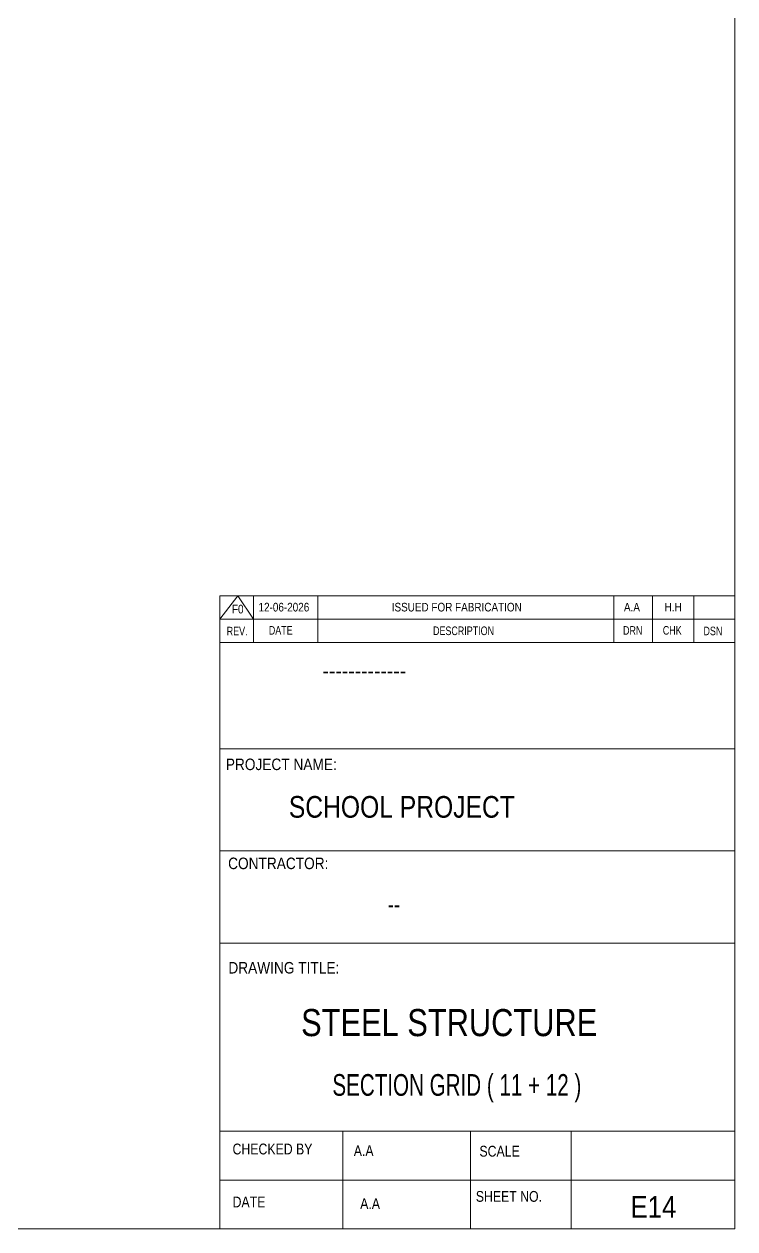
# Model space of a CAD drawing. Header units: millimetres. Extents: x -619 to 204, y -351 to 223.
# Drawn here: x 33.2 to 203.6, y -351.4 to -62.6 of the extents above; entities that cross this region are included whole.
import ezdxf

# ---------------------------------------------------------------- set-up
doc = ezdxf.new("R2010")
doc.units = ezdxf.units.MM
doc.linetypes.add('XKITLINE00', pattern=[0])
doc.layers.add('DrawingSheet', color=5, linetype='Continuous', lineweight=0)
doc.layers.add('OtherObjectType', color=7, linetype='Continuous', lineweight=0)
doc.styles.add('@ARIAL_UNICODE_MS_BOLD', font='ARIAL.TTF')
doc.styles.add('ARIAL', font='ARIAL.TTF')
doc.styles.add('ARIAL_NARROW', font='ARIALN.TTF')
doc.styles.add('COMIC_SANS_MS_BOLD', font='COMICBD.TTF')
doc.styles.add('SWIS721_EX_BT', font='ARIAL.TTF')
doc.styles.add('SWISSE', font='ARIAL.TTF')

# ---------------------------------------------------------------- blocks, each defined once
blk = doc.blocks.new('*A143')
at = {"layer": 'DrawingSheet', "color": 5, "linetype": 'XKITLINE00', "lineweight": 0}
for p, q in [((203.63, -351.45), (203.63, 222.55)), ((-616.37, -351.45), (203.63, -351.45))]:
    blk.add_line(p, q, dxfattribs=at)
blk = doc.blocks.new('*A144')
at = {"layer": 'OtherObjectType', "color": 7, "linetype": 'XKITLINE00', "lineweight": 0}
for p, q in [((80.13, -199.68), (203.62, -199.68)), ((80.13, -205.24), (84.45, -199.68)), ((80.13, -205.24), (80.13, -199.68)), ((84.45, -199.68), (88.15, -205.24)), ((88.15, -205.24), (88.15, -199.68)), ((103.59, -205.24), (103.59, -199.68)), ((174.6, -205.24), (174.6, -199.68)), ((183.86, -205.24), (183.86, -199.68)), ((193.74, -205.24), (193.74, -199.68)), ((203.62, -205.24), (203.62, -199.68)), ((80.13, -205.24), (203.62, -205.24)), ((80.13, -210.8), (80.13, -205.24)), ((83.83, -205.24), (203.62, -205.24)), ((88.15, -210.8), (88.15, -205.24)), ((103.59, -210.8), (103.59, -205.24)), ((174.6, -210.8), (174.6, -205.24)), ((183.86, -210.8), (183.86, -205.24)), ((193.74, -210.8), (193.74, -205.24)), ((203.62, -210.8), (203.62, -205.24))]:
    blk.add_line(p, q, dxfattribs=at)
at = {"layer": 'OtherObjectType', "color": 7, "style": 'ARIAL_NARROW'}
for s, height, width, p in [('F0', 2.058, 1.008832, (83.02, -203.86)), ('12-06-2026', 2.058, 1.008832, (89.39, -203.39)), ('ISSUED FOR FABRICATION', 2.0583, 1.008832, (121.33, -203.39)), ('A.A', 2.058, 1.008832, (177.02, -203.39)), ('H.H', 2.058, 1.008832, (186.76, -203.39)), ('REV.', 2.058, 0.907949, (81.76, -209.14)), ('DATE', 2.058, 0.907949, (91.86, -208.95)), ('DESCRIPTION', 2.0583, 0.907949, (131.24, -209.06)), ('DRN', 2.058, 0.907949, (176.8, -208.98)), ('CHK', 2.058, 0.907949, (186.34, -208.95)), ('DSN', 2.058, 0.907949, (196.09, -209.1))]:
    blk.add_text(s, height=height, dxfattribs=dict(at, width=width)).set_placement(p)
blk = doc.blocks.new('*A145')
at = {"layer": 'OtherObjectType', "color": 2, "linetype": 'XKITLINE00', "lineweight": 0}
for p, q in [((80.13, -210.8), (203.63, -210.8)), ((80.13, -351.45), (80.13, -210.81)), ((203.61, -210.81), (203.63, -351.45)), ((203.63, -236.3), (80.13, -236.3)), ((80.13, -260.82), (203.63, -260.82)), ((203.63, -282.96), (80.13, -282.96)), ((203.63, -328.05), (80.13, -328.05)), ((109.57, -328.05), (109.57, -351.45)), ((140.24, -351.45), (140.24, -328.05)), ((164.38, -351.45), (164.38, -328.05)), ((203.63, -339.75), (80.13, -339.75)), ((203.63, -351.45), (80.13, -351.45))]:
    blk.add_line(p, q, dxfattribs=at)
at = {"layer": 'OtherObjectType', "color": 4, "style": '@ARIAL_UNICODE_MS_BOLD', "width": 0.85}
blk.add_text('-------------', height=3.9, dxfattribs=at).set_placement((104.74, -219.54))
at = {"layer": 'OtherObjectType', "color": 3}
for s, height, style, width, p in [('PROJECT NAME:', 2.7618, 'SWIS721_EX_BT', 0.85, (81.55, -241.44)), ('CONTRACTOR:', 2.7618, 'SWISSE', 0.85, (82.1, -265.18)), ('DRAWING TITLE:', 2.7618, 'SWIS721_EX_BT', 0.85, (82.16, -290.21)), ('SECTION GRID ( 11 + 12 ) ', 5.2, 'ARIAL', 0.68, (107.1, -319.53)), ('E14', 5.2, 'ARIAL', 0.85, (178.59, -348.77))]:
    blk.add_text(s, height=height, dxfattribs=dict(at, style=style, width=width)).set_placement(p)
at = {"layer": 'OtherObjectType', "color": 7, "width": 0.85}
for s, height, p in [('SCHOOL PROJECT', 5.2, (96.66, -252.85)), ('STEEL STRUCTURE', 6.5, (99.6, -305.23)), ('CHECKED BY', 2.592, (83.16, -333.59)), ('A.A', 2.592, (112.23, -334)), ('SCALE', 2.592, (142.36, -334.12)), ('DATE', 2.592, (83.17, -346.29)), ('SHEET NO.', 2.592, (141.49, -344.95)), ('A.A', 2.592, (113.77, -346.69))]:
    blk.add_text(s, height=height, dxfattribs=at).set_placement(p)
at = {"layer": 'OtherObjectType', "color": 1, "style": 'COMIC_SANS_MS_BOLD', "width": 0.85}
blk.add_text('--', height=3.9, dxfattribs=at).set_placement((120.39, -275.59))

msp = doc.modelspace()

# ---------------------------------------------------------------- block references
at = {"lineweight": 0}
for name in ['*A143', '*A144', '*A145']:
    msp.add_blockref(name, (0, 0), dxfattribs=at)

doc.saveas('drawing.dxf')
